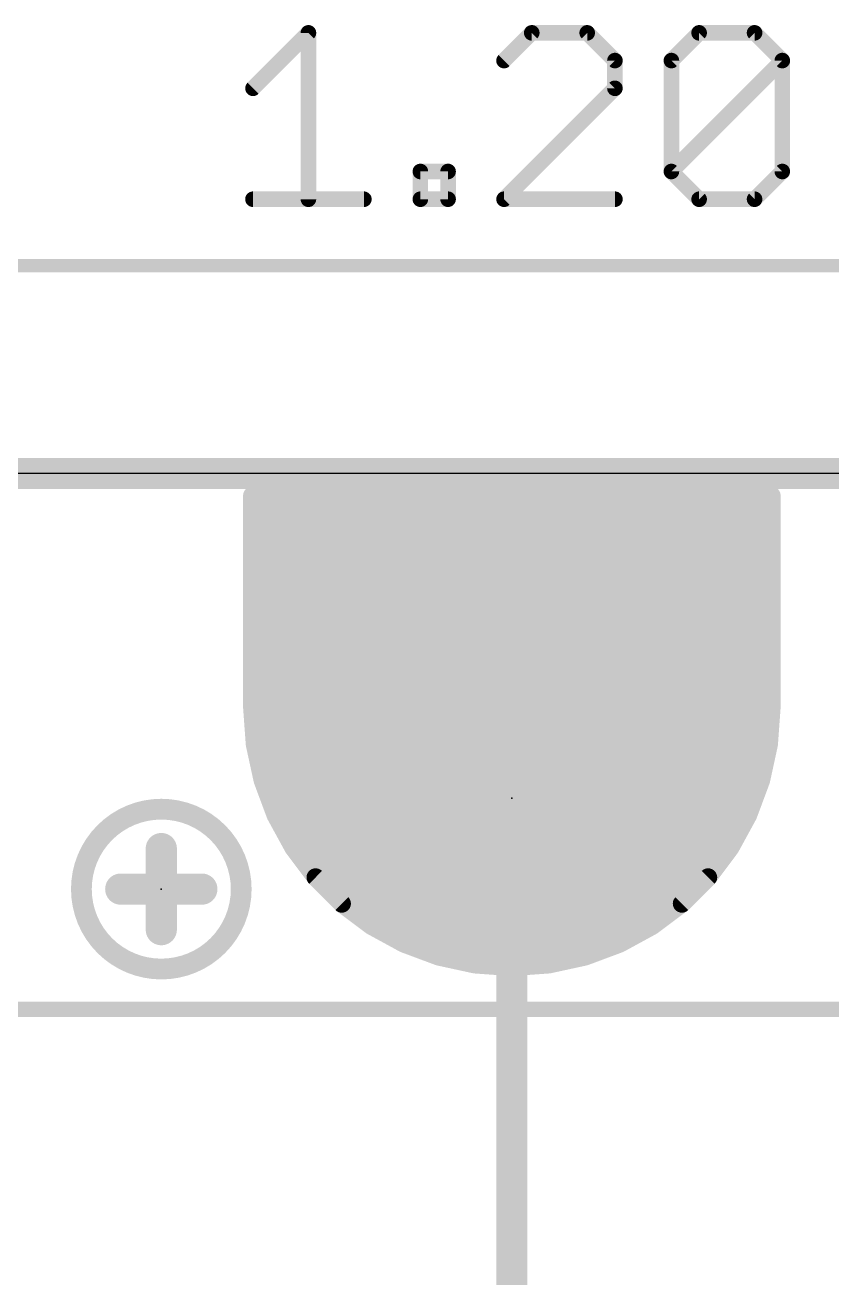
# Model space of a CAD drawing. Extents: x -4.8 to 37, y -3.4 to 41.2.
# Drawn here: x 10.61 to 18.5, y 28.96 to 41.22 of the extents above; entities that cross this region are included whole.
import ezdxf

# ---------------------------------------------------------------- set-up
doc = ezdxf.new("R2010")
doc.units = 0
for name, color, linetype in [('1', 12, 'CONTINUOUS'), ('16', 5, 'CONTINUOUS'), ('17', 110, 'CONTINUOUS'), ('20', 53, 'CONTINUOUS'), ('21', 40, 'CONTINUOUS'), ('23', 53, 'CONTINUOUS'), ('47', 253, 'CONTINUOUS')]:
    doc.layers.add(name, color=color, linetype=linetype)

# ---------------------------------------------------------------- blocks, each defined once
blk = doc.blocks.new('ROUNDP')
at = {"const_width": 0.5}
blk.add_lwpolyline([(0, -0.25, 1), (0, 0.25, 1), (0, -0.25)], format="xyb", dxfattribs=at)

msp = doc.modelspace()

# ---------------------------------------------------------------- linework, layer by layer
at = {"layer": '1'}
for points, const_width in [([(30.48, 36.83), (0, 36.83)], 0.3048), ([(17.907, 36.614), (12.827, 36.614)], 0.1778), ([(12.827, 36.614), (12.827, 34.544)], 0.1778), ([(17.907, 34.544), (17.907, 36.614)], 0.1778), ([(12.827, 36.449), (17.907, 36.449)], 0.1778), ([(12.827, 36.2712), (17.907, 36.2712)], 0.1778), ([(12.827, 36.0934), (17.907, 36.0934)], 0.1778), ([(12.827, 35.9156), (17.907, 35.9156)], 0.1778), ([(12.827, 35.7378), (17.907, 35.7378)], 0.1778), ([(12.827, 35.56), (17.907, 35.56)], 0.1778), ([(12.827, 35.3822), (17.907, 35.3822)], 0.1778), ([(12.827, 35.2044), (17.907, 35.2044)], 0.1778), ([(12.827, 35.0266), (17.907, 35.0266)], 0.1778), ([(12.827, 34.8488), (17.907, 34.8488)], 0.1778), ([(12.827, 34.671), (17.907, 34.671)], 0.1778), ([(12.827, 34.544), (12.8529, 34.1825)], 0.1778), ([(12.8306, 34.4932), (17.9034, 34.4932)], 0.1778), ([(17.8811, 34.1825), (17.907, 34.544)], 0.1778), ([(12.8433, 34.3154), (17.8907, 34.3154)], 0.1778), ([(12.8529, 34.1825), (12.9299, 33.8284)], 0.1778), ([(12.8626, 34.1376), (17.8714, 34.1376)], 0.1778), ([(17.8041, 33.8284), (17.8811, 34.1825)], 0.1778), ([(12.9013, 33.9598), (17.8327, 33.9598)], 0.1778), ([(12.9299, 33.8284), (13.0565, 33.4888)], 0.1778), ([(12.9472, 33.782), (17.7868, 33.782)], 0.1778), ([(17.6775, 33.4888), (17.8041, 33.8284)], 0.1778), ([(13.0135, 33.6042), (17.7205, 33.6042)], 0.1778), ([(13.0565, 33.4888), (13.2302, 33.1708)], 0.1778), ([(17.5038, 33.1708), (17.6775, 33.4888)], 0.1778), ([(13.0906, 33.4264), (17.6434, 33.4264)], 0.1778), ([(13.1877, 33.2486), (17.5463, 33.2486)], 0.1778), ([(13.2302, 33.1708), (13.4474, 32.8807)], 0.1778), ([(17.2866, 32.8807), (17.5038, 33.1708)], 0.1778), ([(13.3051, 33.0708), (17.4289, 33.0708)], 0.1778), ([(13.4382, 32.893), (17.2958, 32.893)], 0.1778), ([(13.4474, 32.8807), (13.7037, 32.6244)], 0.1778), ([(17.0303, 32.6244), (17.2866, 32.8807)], 0.1778), ([(13.6128, 32.7152), (17.1212, 32.7152)], 0.1778), ([(13.7037, 32.6244), (13.9938, 32.4072)], 0.1778), ([(13.8199, 32.5374), (16.9141, 32.5374)], 0.1778), ([(16.7402, 32.4072), (17.0303, 32.6244)], 0.1778), ([(13.9938, 32.4072), (14.3118, 32.2335)], 0.1778), ([(16.4222, 32.2335), (16.7402, 32.4072)], 0.1778), ([(14.081, 32.3596), (16.653, 32.3596)], 0.1778), ([(14.3118, 32.2335), (14.6514, 32.1069)], 0.1778), ([(14.4506, 32.1818), (16.2834, 32.1818)], 0.1778), ([(16.0826, 32.1069), (16.4222, 32.2335)], 0.1778), ([(14.6514, 32.1069), (15.0055, 32.0299)], 0.1778), ([(15.0055, 32.0299), (15.367, 32.004)], 0.1778), ([(15.367, 32.004), (15.7285, 32.0299)], 0.1778), ([(15.7285, 32.0299), (16.0826, 32.1069)], 0.1778)]:
    msp.add_lwpolyline(points, dxfattribs=dict(at, const_width=const_width))
at = {"layer": '1', "const_width": 0.0889}
for points in [[(12.827, 36.6585, 1), (12.827, 36.5696)], [(12.8714, 36.614, 1), (12.7826, 36.614)], [(17.9515, 36.614, 1), (17.8625, 36.614)], [(17.907, 36.5696, 1), (17.907, 36.6585)], [(12.827, 36.4935, 1), (12.827, 36.4046)], [(17.907, 36.4046, 1), (17.907, 36.4935)], [(12.827, 36.3156, 1), (12.827, 36.2268)], [(17.907, 36.2268, 1), (17.907, 36.3156)], [(12.827, 36.1379, 1), (12.827, 36.049)], [(17.907, 36.049, 1), (17.907, 36.1379)], [(12.827, 35.9601, 1), (12.827, 35.8712)], [(17.907, 35.8712, 1), (17.907, 35.9601)], [(12.827, 35.7822, 1), (12.827, 35.6934)], [(17.907, 35.6934, 1), (17.907, 35.7822)], [(12.827, 35.6044, 1), (12.827, 35.5156)], [(17.907, 35.5156, 1), (17.907, 35.6044)], [(12.827, 35.4267, 1), (12.827, 35.3378)], [(17.907, 35.3378, 1), (17.907, 35.4267)], [(12.827, 35.2488, 1), (12.827, 35.16)], [(17.907, 35.16, 1), (17.907, 35.2488)], [(12.827, 35.071, 1), (12.827, 34.9822)], [(17.907, 34.9822, 1), (17.907, 35.071)], [(12.827, 34.8933, 1), (12.827, 34.8044)], [(17.907, 34.8044, 1), (17.907, 34.8933)], [(12.827, 34.7154, 1), (12.827, 34.6266)], [(17.907, 34.6266, 1), (17.907, 34.7154)], [(12.8713, 34.5472, 1), (12.7827, 34.5408)], [(12.7826, 34.544, 1), (12.8714, 34.544)], [(12.8306, 34.5376, 1), (12.8306, 34.4488)], [(17.8625, 34.544, 1), (17.9515, 34.544)], [(17.9513, 34.5408, 1), (17.8627, 34.5472)], [(17.9034, 34.4488, 1), (17.9034, 34.5376)], [(12.8433, 34.3599, 1), (12.8433, 34.271)], [(17.8907, 34.271, 1), (17.8907, 34.3599)], [(12.8963, 34.192, 1), (12.8094, 34.1731)], [(12.8085, 34.1793, 1), (12.8972, 34.1857)], [(12.8626, 34.182, 1), (12.8626, 34.0932)], [(17.8368, 34.1857, 1), (17.9255, 34.1793)], [(17.9246, 34.1731, 1), (17.8377, 34.192)], [(17.8714, 34.0932, 1), (17.8714, 34.182)], [(12.9013, 34.0042, 1), (12.9013, 33.9154)], [(17.8327, 33.9154, 1), (17.8327, 34.0042)], [(12.9715, 33.8439, 1), (12.8882, 33.8129)], [(12.8865, 33.819, 1), (12.9733, 33.8378)], [(12.9472, 33.8265, 1), (12.9472, 33.7376)], [(17.7607, 33.8378, 1), (17.8475, 33.819)], [(17.8458, 33.8129, 1), (17.7625, 33.8439)], [(17.7868, 33.7376, 1), (17.7868, 33.8265)], [(13.0135, 33.6486, 1), (13.0135, 33.5598)], [(13.0955, 33.5101, 1), (13.0175, 33.4675)], [(17.7165, 33.4675, 1), (17.6385, 33.5101)], [(17.7205, 33.5598, 1), (17.7205, 33.6486)], [(13.0149, 33.4733, 1), (13.0982, 33.5044)], [(13.0906, 33.4708, 1), (13.0906, 33.382)], [(17.6358, 33.5044, 1), (17.7191, 33.4733)], [(17.6434, 33.382, 1), (17.6434, 33.4708)], [(13.1877, 33.2931, 1), (13.1877, 33.2042)], [(17.5463, 33.2042, 1), (17.5463, 33.2931)], [(13.2658, 33.1974, 1), (13.1946, 33.1441)], [(13.1912, 33.1495, 1), (13.2692, 33.1921)], [(17.4648, 33.1921, 1), (17.5428, 33.1495)], [(17.5394, 33.1441, 1), (17.4682, 33.1974)], [(13.3051, 33.1152, 1), (13.3051, 33.0264)], [(17.4289, 33.0264, 1), (17.4289, 33.1152)], [(13.4382, 32.9374, 1), (13.4382, 32.8486)], [(13.4788, 32.9121, 1), (13.416, 32.8492)], [(17.318, 32.8492, 1), (17.2552, 32.9121)], [(17.2958, 32.8486, 1), (17.2958, 32.9374)], [(13.4118, 32.854, 1), (13.483, 32.9073)], [(17.251, 32.9073, 1), (17.3222, 32.854)], [(13.6128, 32.7597, 1), (13.6128, 32.6708)], [(17.1212, 32.6708, 1), (17.1212, 32.7597)], [(13.7303, 32.66, 1), (13.677, 32.5888)], [(13.6722, 32.593, 1), (13.7351, 32.6558)], [(13.8199, 32.5818, 1), (13.8199, 32.493)], [(16.9141, 32.493, 1), (16.9141, 32.5818)], [(16.9989, 32.6558, 1), (17.0618, 32.593)], [(17.057, 32.5888, 1), (17.0037, 32.66)], [(14.0151, 32.4462, 1), (13.9725, 32.3682)], [(13.9671, 32.3716, 1), (14.0204, 32.4428)], [(16.7136, 32.4428, 1), (16.7669, 32.3716)], [(16.7615, 32.3682, 1), (16.7189, 32.4462)], [(14.081, 32.404, 1), (14.081, 32.3152)], [(16.653, 32.3152, 1), (16.653, 32.404)], [(14.3274, 32.2752, 1), (14.2963, 32.1919)], [(14.2905, 32.1945, 1), (14.3331, 32.2725)], [(14.4506, 32.2263, 1), (14.4506, 32.1374)], [(16.2834, 32.1374, 1), (16.2834, 32.2263)], [(16.4009, 32.2725, 1), (16.4435, 32.1945)], [(16.4377, 32.1919, 1), (16.4066, 32.2752)], [(14.6608, 32.1503, 1), (14.642, 32.0635)], [(14.6359, 32.0652, 1), (14.6669, 32.1485)], [(15.0087, 32.0742, 1), (15.0023, 31.9855)], [(14.9961, 31.9864, 1), (15.015, 32.0733)], [(15.719, 32.0733, 1), (15.7379, 31.9864)], [(15.7317, 31.9855, 1), (15.7253, 32.0742)], [(16.0671, 32.1485, 1), (16.0981, 32.0652)], [(16.092, 32.0635, 1), (16.0732, 32.1503)], [(15.3638, 32.0483, 1), (15.3702, 31.9597)], [(15.3638, 31.9597, 1), (15.3702, 32.0483)]]:
    msp.add_lwpolyline(points, format="xyb", dxfattribs=at)
at = {"layer": '16'}
for points, const_width in [([(0, 36.83), (30.48, 36.83)], 0.3048), ([(17.907, 36.614), (12.827, 36.614)], 0.1778), ([(12.827, 36.614), (12.827, 34.544)], 0.1778), ([(17.907, 34.544), (17.907, 36.614)], 0.1778), ([(12.827, 36.449), (17.907, 36.449)], 0.1778), ([(12.827, 36.2712), (17.907, 36.2712)], 0.1778), ([(12.827, 36.0934), (17.907, 36.0934)], 0.1778), ([(12.827, 35.9156), (17.907, 35.9156)], 0.1778), ([(12.827, 35.7378), (17.907, 35.7378)], 0.1778), ([(12.827, 35.56), (17.907, 35.56)], 0.1778), ([(12.827, 35.3822), (17.907, 35.3822)], 0.1778), ([(12.827, 35.2044), (17.907, 35.2044)], 0.1778), ([(12.827, 35.0266), (17.907, 35.0266)], 0.1778), ([(12.827, 34.8488), (17.907, 34.8488)], 0.1778), ([(12.827, 34.671), (17.907, 34.671)], 0.1778), ([(12.827, 34.544), (12.8529, 34.1825)], 0.1778), ([(12.8306, 34.4932), (17.9034, 34.4932)], 0.1778), ([(17.8811, 34.1825), (17.907, 34.544)], 0.1778), ([(12.8433, 34.3154), (17.8907, 34.3154)], 0.1778), ([(15.367, 34.163), (15.367, 4.064)], 0.3048), ([(12.8529, 34.1825), (12.9299, 33.8284)], 0.1778), ([(12.8626, 34.1376), (17.8714, 34.1376)], 0.1778), ([(17.8041, 33.8284), (17.8811, 34.1825)], 0.1778), ([(12.9013, 33.9598), (17.8327, 33.9598)], 0.1778), ([(12.9299, 33.8284), (13.0565, 33.4888)], 0.1778), ([(12.9472, 33.782), (17.7868, 33.782)], 0.1778), ([(17.6775, 33.4888), (17.8041, 33.8284)], 0.1778), ([(13.0135, 33.6042), (17.7205, 33.6042)], 0.1778), ([(13.0565, 33.4888), (13.2302, 33.1708)], 0.1778), ([(17.5038, 33.1708), (17.6775, 33.4888)], 0.1778), ([(13.0906, 33.4264), (17.6434, 33.4264)], 0.1778), ([(13.1877, 33.2486), (17.5463, 33.2486)], 0.1778), ([(13.2302, 33.1708), (13.4474, 32.8807)], 0.1778), ([(17.2866, 32.8807), (17.5038, 33.1708)], 0.1778), ([(13.3051, 33.0708), (17.4289, 33.0708)], 0.1778), ([(13.4382, 32.893), (17.2958, 32.893)], 0.1778), ([(13.4474, 32.8807), (13.7037, 32.6244)], 0.1778), ([(17.0303, 32.6244), (17.2866, 32.8807)], 0.1778), ([(13.6128, 32.7152), (17.1212, 32.7152)], 0.1778), ([(13.7037, 32.6244), (13.9938, 32.4072)], 0.1778), ([(13.8199, 32.5374), (16.9141, 32.5374)], 0.1778), ([(16.7402, 32.4072), (17.0303, 32.6244)], 0.1778), ([(13.9938, 32.4072), (14.3118, 32.2335)], 0.1778), ([(16.4222, 32.2335), (16.7402, 32.4072)], 0.1778), ([(14.081, 32.3596), (16.653, 32.3596)], 0.1778), ([(14.3118, 32.2335), (14.6514, 32.1069)], 0.1778), ([(14.4506, 32.1818), (16.2834, 32.1818)], 0.1778), ([(16.0826, 32.1069), (16.4222, 32.2335)], 0.1778), ([(14.6514, 32.1069), (15.0055, 32.0299)], 0.1778), ([(15.0055, 32.0299), (15.367, 32.004)], 0.1778), ([(15.367, 32.004), (15.7285, 32.0299)], 0.1778), ([(15.7285, 32.0299), (16.0826, 32.1069)], 0.1778)]:
    msp.add_lwpolyline(points, dxfattribs=dict(at, const_width=const_width))
for points, const_width in [([(12.827, 36.6585, 1), (12.827, 36.5696)], 0.0889), ([(12.8714, 36.614, 1), (12.7826, 36.614)], 0.0889), ([(17.9515, 36.614, 1), (17.8625, 36.614)], 0.0889), ([(17.907, 36.5696, 1), (17.907, 36.6585)], 0.0889), ([(12.827, 36.4935, 1), (12.827, 36.4046)], 0.0889), ([(17.907, 36.4046, 1), (17.907, 36.4935)], 0.0889), ([(12.827, 36.3156, 1), (12.827, 36.2268)], 0.0889), ([(17.907, 36.2268, 1), (17.907, 36.3156)], 0.0889), ([(12.827, 36.1379, 1), (12.827, 36.049)], 0.0889), ([(17.907, 36.049, 1), (17.907, 36.1379)], 0.0889), ([(12.827, 35.9601, 1), (12.827, 35.8712)], 0.0889), ([(17.907, 35.8712, 1), (17.907, 35.9601)], 0.0889), ([(12.827, 35.7822, 1), (12.827, 35.6934)], 0.0889), ([(17.907, 35.6934, 1), (17.907, 35.7822)], 0.0889), ([(12.827, 35.6044, 1), (12.827, 35.5156)], 0.0889), ([(17.907, 35.5156, 1), (17.907, 35.6044)], 0.0889), ([(12.827, 35.4267, 1), (12.827, 35.3378)], 0.0889), ([(17.907, 35.3378, 1), (17.907, 35.4267)], 0.0889), ([(12.827, 35.2488, 1), (12.827, 35.16)], 0.0889), ([(17.907, 35.16, 1), (17.907, 35.2488)], 0.0889), ([(12.827, 35.071, 1), (12.827, 34.9822)], 0.0889), ([(17.907, 34.9822, 1), (17.907, 35.071)], 0.0889), ([(12.827, 34.8933, 1), (12.827, 34.8044)], 0.0889), ([(17.907, 34.8044, 1), (17.907, 34.8933)], 0.0889), ([(12.827, 34.7154, 1), (12.827, 34.6266)], 0.0889), ([(17.907, 34.6266, 1), (17.907, 34.7154)], 0.0889), ([(12.8713, 34.5472, 1), (12.7827, 34.5408)], 0.0889), ([(12.7826, 34.544, 1), (12.8714, 34.544)], 0.0889), ([(12.8306, 34.5376, 1), (12.8306, 34.4488)], 0.0889), ([(17.8625, 34.544, 1), (17.9515, 34.544)], 0.0889), ([(17.9513, 34.5408, 1), (17.8627, 34.5472)], 0.0889), ([(17.9034, 34.4488, 1), (17.9034, 34.5376)], 0.0889), ([(12.8433, 34.3599, 1), (12.8433, 34.271)], 0.0889), ([(15.4432, 34.163, 1), (15.2908, 34.163)], 0.1524), ([(17.8907, 34.271, 1), (17.8907, 34.3599)], 0.0889), ([(12.8963, 34.192, 1), (12.8094, 34.1731)], 0.0889), ([(12.8085, 34.1793, 1), (12.8972, 34.1857)], 0.0889), ([(12.8626, 34.182, 1), (12.8626, 34.0932)], 0.0889), ([(17.8368, 34.1857, 1), (17.9255, 34.1793)], 0.0889), ([(17.9246, 34.1731, 1), (17.8377, 34.192)], 0.0889), ([(17.8714, 34.0932, 1), (17.8714, 34.182)], 0.0889), ([(12.9013, 34.0042, 1), (12.9013, 33.9154)], 0.0889), ([(17.8327, 33.9154, 1), (17.8327, 34.0042)], 0.0889), ([(12.9715, 33.8439, 1), (12.8882, 33.8129)], 0.0889), ([(12.8865, 33.819, 1), (12.9733, 33.8378)], 0.0889), ([(12.9472, 33.8265, 1), (12.9472, 33.7376)], 0.0889), ([(17.7607, 33.8378, 1), (17.8475, 33.819)], 0.0889), ([(17.8458, 33.8129, 1), (17.7625, 33.8439)], 0.0889), ([(17.7868, 33.7376, 1), (17.7868, 33.8265)], 0.0889), ([(13.0135, 33.6486, 1), (13.0135, 33.5598)], 0.0889), ([(13.0955, 33.5101, 1), (13.0175, 33.4675)], 0.0889), ([(17.7165, 33.4675, 1), (17.6385, 33.5101)], 0.0889), ([(17.7205, 33.5598, 1), (17.7205, 33.6486)], 0.0889), ([(13.0149, 33.4733, 1), (13.0982, 33.5044)], 0.0889), ([(13.0906, 33.4708, 1), (13.0906, 33.382)], 0.0889), ([(17.6358, 33.5044, 1), (17.7191, 33.4733)], 0.0889), ([(17.6434, 33.382, 1), (17.6434, 33.4708)], 0.0889), ([(13.1877, 33.2931, 1), (13.1877, 33.2042)], 0.0889), ([(17.5463, 33.2042, 1), (17.5463, 33.2931)], 0.0889), ([(13.2658, 33.1974, 1), (13.1946, 33.1441)], 0.0889), ([(13.1912, 33.1495, 1), (13.2692, 33.1921)], 0.0889), ([(17.4648, 33.1921, 1), (17.5428, 33.1495)], 0.0889), ([(17.5394, 33.1441, 1), (17.4682, 33.1974)], 0.0889), ([(13.3051, 33.1152, 1), (13.3051, 33.0264)], 0.0889), ([(17.4289, 33.0264, 1), (17.4289, 33.1152)], 0.0889), ([(13.4382, 32.9374, 1), (13.4382, 32.8486)], 0.0889), ([(13.4788, 32.9121, 1), (13.416, 32.8492)], 0.0889), ([(17.318, 32.8492, 1), (17.2552, 32.9121)], 0.0889), ([(17.2958, 32.8486, 1), (17.2958, 32.9374)], 0.0889), ([(13.4118, 32.854, 1), (13.483, 32.9073)], 0.0889), ([(17.251, 32.9073, 1), (17.3222, 32.854)], 0.0889), ([(13.6128, 32.7597, 1), (13.6128, 32.6708)], 0.0889), ([(17.1212, 32.6708, 1), (17.1212, 32.7597)], 0.0889), ([(13.7303, 32.66, 1), (13.677, 32.5888)], 0.0889), ([(13.6722, 32.593, 1), (13.7351, 32.6558)], 0.0889), ([(13.8199, 32.5818, 1), (13.8199, 32.493)], 0.0889), ([(16.9141, 32.493, 1), (16.9141, 32.5818)], 0.0889), ([(16.9989, 32.6558, 1), (17.0618, 32.593)], 0.0889), ([(17.057, 32.5888, 1), (17.0037, 32.66)], 0.0889), ([(14.0151, 32.4462, 1), (13.9725, 32.3682)], 0.0889), ([(13.9671, 32.3716, 1), (14.0204, 32.4428)], 0.0889), ([(16.7136, 32.4428, 1), (16.7669, 32.3716)], 0.0889), ([(16.7615, 32.3682, 1), (16.7189, 32.4462)], 0.0889), ([(14.081, 32.404, 1), (14.081, 32.3152)], 0.0889), ([(16.653, 32.3152, 1), (16.653, 32.404)], 0.0889), ([(14.3274, 32.2752, 1), (14.2963, 32.1919)], 0.0889), ([(14.2905, 32.1945, 1), (14.3331, 32.2725)], 0.0889), ([(14.4506, 32.2263, 1), (14.4506, 32.1374)], 0.0889), ([(16.2834, 32.1374, 1), (16.2834, 32.2263)], 0.0889), ([(16.4009, 32.2725, 1), (16.4435, 32.1945)], 0.0889), ([(16.4377, 32.1919, 1), (16.4066, 32.2752)], 0.0889), ([(14.6608, 32.1503, 1), (14.642, 32.0635)], 0.0889), ([(14.6359, 32.0652, 1), (14.6669, 32.1485)], 0.0889), ([(15.0087, 32.0742, 1), (15.0023, 31.9855)], 0.0889), ([(14.9961, 31.9864, 1), (15.015, 32.0733)], 0.0889), ([(15.719, 32.0733, 1), (15.7379, 31.9864)], 0.0889), ([(15.7317, 31.9855, 1), (15.7253, 32.0742)], 0.0889), ([(16.0671, 32.1485, 1), (16.0981, 32.0652)], 0.0889), ([(16.092, 32.0635, 1), (16.0732, 32.1503)], 0.0889), ([(15.3638, 32.0483, 1), (15.3702, 31.9597)], 0.0889), ([(15.3638, 31.9597, 1), (15.3702, 32.0483)], 0.0889)]:
    msp.add_lwpolyline(points, format="xyb", dxfattribs=dict(at, const_width=const_width))
at = {"layer": '20'}
msp.add_line((27.94, 36.83), (2.54, 36.83), dxfattribs=at)
at = {"layer": '21'}
for points, const_width in [([(11.938, 31.9843, 1), (11.938, 33.5477, 1), (11.938, 31.9843)], 0.2032), ([(12.0142, 33.1628, 1), (11.8618, 33.1628)], 0.1524), ([(11.5411, 32.8422, 1), (11.5411, 32.6898)], 0.1524), ([(12.3348, 32.6898, 1), (12.3348, 32.8422)], 0.1524), ([(11.8618, 32.3692, 1), (12.0142, 32.3692)], 0.1524)]:
    msp.add_lwpolyline(points, format="xyb", dxfattribs=dict(at, const_width=const_width))
for points, const_width in [([(11.938, 33.1628), (11.938, 32.3692)], 0.3048), ([(12.3348, 32.766), (11.5411, 32.766)], 0.3048), ([(20.24, 31.59), (10.24, 31.59)], 0.1524)]:
    msp.add_lwpolyline(points, dxfattribs=dict(at, const_width=const_width))
at = {"layer": '23'}
for p in [(15.367, 33.655), (11.938, 32.766)]:
    msp.add_point(p, dxfattribs=at)
at = {"layer": '47'}
for points, const_width in [([(12.8348, 40.5974), (13.3771, 41.1397)], 0.1524), ([(13.3771, 41.1397), (13.3771, 39.5127)], 0.1524), ([(15.5617, 41.1397), (15.2905, 40.8685)], 0.1524), ([(16.104, 41.1397), (15.5617, 41.1397)], 0.1524), ([(16.3752, 40.8685), (16.104, 41.1397)], 0.1524), ([(16.9277, 40.8685), (17.1989, 41.1397)], 0.1524), ([(17.1989, 41.1397), (17.7412, 41.1397)], 0.1524), ([(17.7412, 41.1397), (18.0124, 40.8685)], 0.1524), ([(16.3752, 40.5974), (16.3752, 40.8685)], 0.1524), ([(16.9277, 39.7839), (16.9277, 40.8685)], 0.1524), ([(16.9277, 39.7839), (18.0124, 40.8685)], 0.1524), ([(18.0124, 40.8685), (18.0124, 39.7839)], 0.1524), ([(15.2905, 39.5127), (16.3752, 40.5974)], 0.1524), ([(14.472, 39.5127), (14.472, 39.7839)], 0.1524), ([(14.472, 39.7839), (14.7431, 39.7839)], 0.1524), ([(14.7431, 39.7839), (14.7431, 39.5127)], 0.1524), ([(17.1989, 39.5127), (16.9277, 39.7839)], 0.1524), ([(18.0124, 39.7839), (17.7412, 39.5127)], 0.1524), ([(12.8348, 39.5127), (13.9195, 39.5127)], 0.1524), ([(14.7431, 39.5127), (14.472, 39.5127)], 0.1524), ([(16.3752, 39.5127), (15.2905, 39.5127)], 0.1524), ([(17.7412, 39.5127), (17.1989, 39.5127)], 0.1524), ([(30.415, 38.862), (0.065, 38.862)], 0.13)]:
    msp.add_lwpolyline(points, dxfattribs=dict(at, const_width=const_width))
at = {"layer": '47', "const_width": 0.0762}
for points in [[(13.4152, 41.1397, 1), (13.339, 41.1397)], [(13.4041, 41.1127, 1), (13.3502, 41.1666)], [(15.5617, 41.1778, 1), (15.5617, 41.1016)], [(15.5886, 41.1127, 1), (15.5348, 41.1666)], [(16.131, 41.1666, 1), (16.0771, 41.1127)], [(16.104, 41.1016, 1), (16.104, 41.1778)], [(17.1989, 41.1778, 1), (17.1989, 41.1016)], [(17.2258, 41.1127, 1), (17.1719, 41.1666)], [(17.7681, 41.1666, 1), (17.7143, 41.1127)], [(17.7412, 41.1016, 1), (17.7412, 41.1778)], [(15.2636, 40.8955, 1), (15.3175, 40.8416)], [(16.4133, 40.8685, 1), (16.3371, 40.8685)], [(16.3483, 40.8416, 1), (16.4021, 40.8955)], [(16.9658, 40.8685, 1), (16.8896, 40.8685)], [(16.9008, 40.8955, 1), (16.9546, 40.8416)], [(18.0505, 40.8685, 1), (17.9743, 40.8685)], [(18.0393, 40.8416, 1), (17.9854, 40.8955)], [(17.9854, 40.8416, 1), (18.0393, 40.8955)], [(12.8079, 40.6243, 1), (12.8618, 40.5704)], [(16.3371, 40.5974, 1), (16.4133, 40.5974)], [(16.4021, 40.5704, 1), (16.3483, 40.6243)], [(14.5101, 39.7839, 1), (14.4339, 39.7839)], [(14.472, 39.822, 1), (14.472, 39.7458)], [(14.7812, 39.7839, 1), (14.705, 39.7839)], [(14.7431, 39.7458, 1), (14.7431, 39.822)], [(16.9546, 39.8108, 1), (16.9008, 39.7569)], [(16.9008, 39.8108, 1), (16.9546, 39.7569)], [(16.8896, 39.7839, 1), (16.9658, 39.7839)], [(17.9743, 39.7839, 1), (18.0505, 39.7839)], [(18.0393, 39.7569, 1), (17.9854, 39.8108)], [(12.8348, 39.5508, 1), (12.8348, 39.4746)], [(13.9195, 39.4746, 1), (13.9195, 39.5508)], [(14.472, 39.5508, 1), (14.472, 39.4746)], [(14.7431, 39.4746, 1), (14.7431, 39.5508)], [(15.2905, 39.5508, 1), (15.2905, 39.4746)], [(15.2636, 39.5396, 1), (15.3175, 39.4858)], [(16.3752, 39.4746, 1), (16.3752, 39.5508)], [(17.1989, 39.5508, 1), (17.1989, 39.4746)], [(17.1719, 39.4858, 1), (17.2258, 39.5396)], [(17.7143, 39.5396, 1), (17.7681, 39.4858)], [(17.7412, 39.4746, 1), (17.7412, 39.5508)], [(13.339, 39.5127, 1), (13.4152, 39.5127)], [(14.4339, 39.5127, 1), (14.5101, 39.5127)], [(14.705, 39.5127, 1), (14.7812, 39.5127)]]:
    msp.add_lwpolyline(points, format="xyb", dxfattribs=at)

# ---------------------------------------------------------------- block references
at = {"layer": '17', "xscale": 4.216, "yscale": 4.216}
msp.add_blockref('ROUNDP', (15.367, 34.163), dxfattribs=at)
msp.add_blockref('ROUNDP', (15.367, 34.163), dxfattribs=at)

doc.saveas('drawing.dxf')
